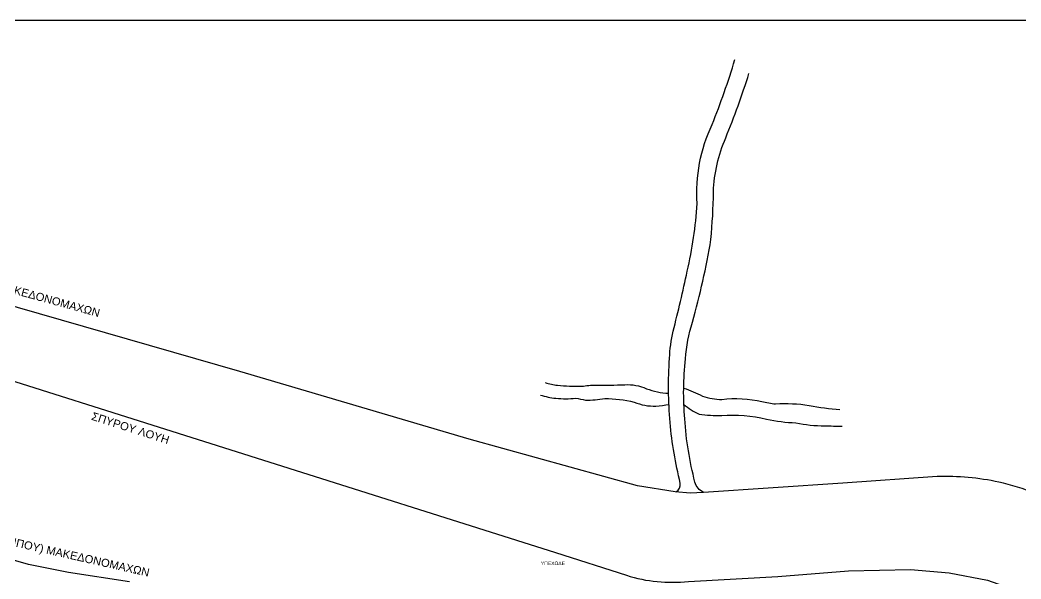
# Model space of a CAD drawing. Header units: millimetres. Extents: x 918 to 3138, y 719 to 1759.
# Drawn here: x 1467 to 1967, y 1466 to 1745 of the extents above; entities that cross this region are included whole.
import ezdxf

# ---------------------------------------------------------------- set-up
doc = ezdxf.new("R2010")
doc.units = ezdxf.units.MM
doc.header["$LTSCALE"] = 0.5
doc.layers.add('Επιγραφές - Σχήματα', color=7, linetype='Continuous')
doc.layers.add('Υπόβαθρο ΔΕΗ', color=7, linetype='Continuous')
doc.styles.get("Standard").update_dxf_attribs({"font": 'ARIAL.TTF'})

msp = doc.modelspace()

# ---------------------------------------------------------------- linework, layer by layer
at = {"layer": 'Επιγραφές - Σχήματα'}
msp.add_lwpolyline([(936.87, 1745.25), (2965.33, 1745.25), (2965.33, 743.52), (936.87, 743.52)], close=True, dxfattribs=at)
at = {"layer": 'Υπόβαθρο ΔΕΗ'}
for points in [[(1083.76, 1739.45), (1086.89, 1727.54, 0.063346), (1093.54, 1711.08, 0.000157), (1102.76, 1694.6, 0.111186), (1109.13, 1687.52), (1117.47, 1679.79, 0.107355), (1133.55, 1670.29), (1168.19, 1658.17), (1218.08, 1642.57), (1408.75, 1582.17), (1581.66, 1527.54), (1734.46, 1479.26), (1769.94, 1467.93, 0.106038), (1800.84, 1464.9), (1845.53, 1467.31), (1880.9, 1470.08), (1911.78, 1470.81), (1931.2, 1469.14), (1950.24, 1465.51), (1961.06, 1461.72, -0.07415), (1976.83, 1453.42, 0.043078)], [(2448.08, 1493.27), (2366.31, 1384), (2307.44, 1304.3, -0.360241), (2287.18, 1299.28), (2282.16, 1301.48), (2220.62, 1343.15), (2099.43, 1425.12), (1991.15, 1499.31, 0.09764), (1955.94, 1514.46, 0.061427), (1925.19, 1517.19), (1878.06, 1514.02), (1808.35, 1509.32), (1801.75, 1508.87), (1794.29, 1509.6), (1775.49, 1512.53), (1691.32, 1536), (1576.76, 1569.78), (1342.2, 1637.07), (1170.37, 1688.54), (1147.42, 1698.34, -0.172979), (1117.46, 1726.05), (1110.42, 1739.29)], [(1794.75, 1509.56, 0.29803), (1796.81, 1513.92, -0.038935), (1791.69, 1544.16, -0.038697), (1791.42, 1576.29, -0.043038), (1793.19, 1589.83, 0.012097), (1800.27, 1619.77, 0.038057), (1805.26, 1653.55, -0.129258), (1812.74, 1693, 0.019383), (1824.1, 1725.49, -2.208715)], [(1808.43, 1509.32, -0.23324), (1804.14, 1514.5, -0.048648), (1799.03, 1546.05, -0.047946), (1799.38, 1576.06, -0.062372), (1802.92, 1594.3, 0.025577), (1812.09, 1635.65, 0.02041), (1813.38, 1659.46, -0.092674), (1819.49, 1686.42, 0.021077), (1831.11, 1718.59, -21.639353)], [(1729.34, 1564.16, 0.021753), (1735.46, 1562.83, 0.022643), (1747.51, 1562.34, -0.037231), (1754.58, 1562.89, 0.012462), (1769.08, 1563.13, -0.120828), (1779.94, 1561.13, 0.079805), (1790.95, 1558.84, -1.090285)], [(1798.49, 1561.43, -0.024249), (1807.94, 1557.47, 0.079522), (1817.56, 1555.7, -0.094171), (1837.61, 1554.68, 0.031623), (1844.34, 1553.55, -0.056531), (1861.2, 1552.78, 0.025822), (1876.59, 1550.67, 1.613275)], [(1726.89, 1557.97, 0.05516), (1734.64, 1556.37, 0.049716), (1744.56, 1556.33, -0.046472), (1749.41, 1555.4, 0.041643), (1759.06, 1556.17, -0.062227), (1773.76, 1554.43, 0.11144), (1784.64, 1552.45, 0.029637), (1791.1, 1553.28, 0.001881)], [(1798.59, 1553.31, 0.081391), (1806.23, 1548.43, 0.048996), (1817.47, 1547.8, -0.075817), (1839.86, 1545.94, 0.049912), (1854.53, 1544.13, 0.05818), (1869, 1542.62, 0.011736), (1877.7, 1542.44, -0.858125)]]:
    msp.add_lwpolyline(points, format="xyb", dxfattribs=at)
msp.add_lwpolyline([(1521.63, 1464.6), (1491.17, 1469.35), (1471.16, 1473.35), (1458.45, 1476.97), (1406.72, 1492.19), (1321.27, 1517.28), (1288.51, 1527.47), (1265.19, 1534.53), (1211.62, 1543.74), (1155.05, 1542.43), (1106.6, 1541.66), (1099.85, 1602.77), (1090.49, 1682.38)], dxfattribs=at)

# ---------------------------------------------------------------- texts
at = {"layer": 'Επιγραφές - Σχήματα', "char_height": 4, "attachment_point": 1}
for s, insert, width, rotation in [('ΜΑΚΕΔΟΝΟΜΑΧΩΝ', (1456.49, 1614.63), 15.1545, 344.6633), ('ΣΠΥΡΟΥ ΛΟΥΗ', (1503.4, 1549.52), 40.2743, 342.2785), ('(ΟΛΥΜΠΟΥ) ΜΑΚΕΔΟΝΟΜΑΧΩΝ', (1447.6, 1490.19), 87.6585, 347.2699)]:
    msp.add_mtext(s, dxfattribs=dict(at, insert=insert, width=width, rotation=rotation))
at = {"layer": 'Επιγραφές - Σχήματα', "color": 1, "ltscale": 0.2, "insert": (1727.1, 1474.82), "char_height": 1.8, "width": 11.4663, "attachment_point": 1}
msp.add_mtext('ΥΠΕΧΩΔΕ', dxfattribs=at)

doc.saveas('drawing.dxf')
